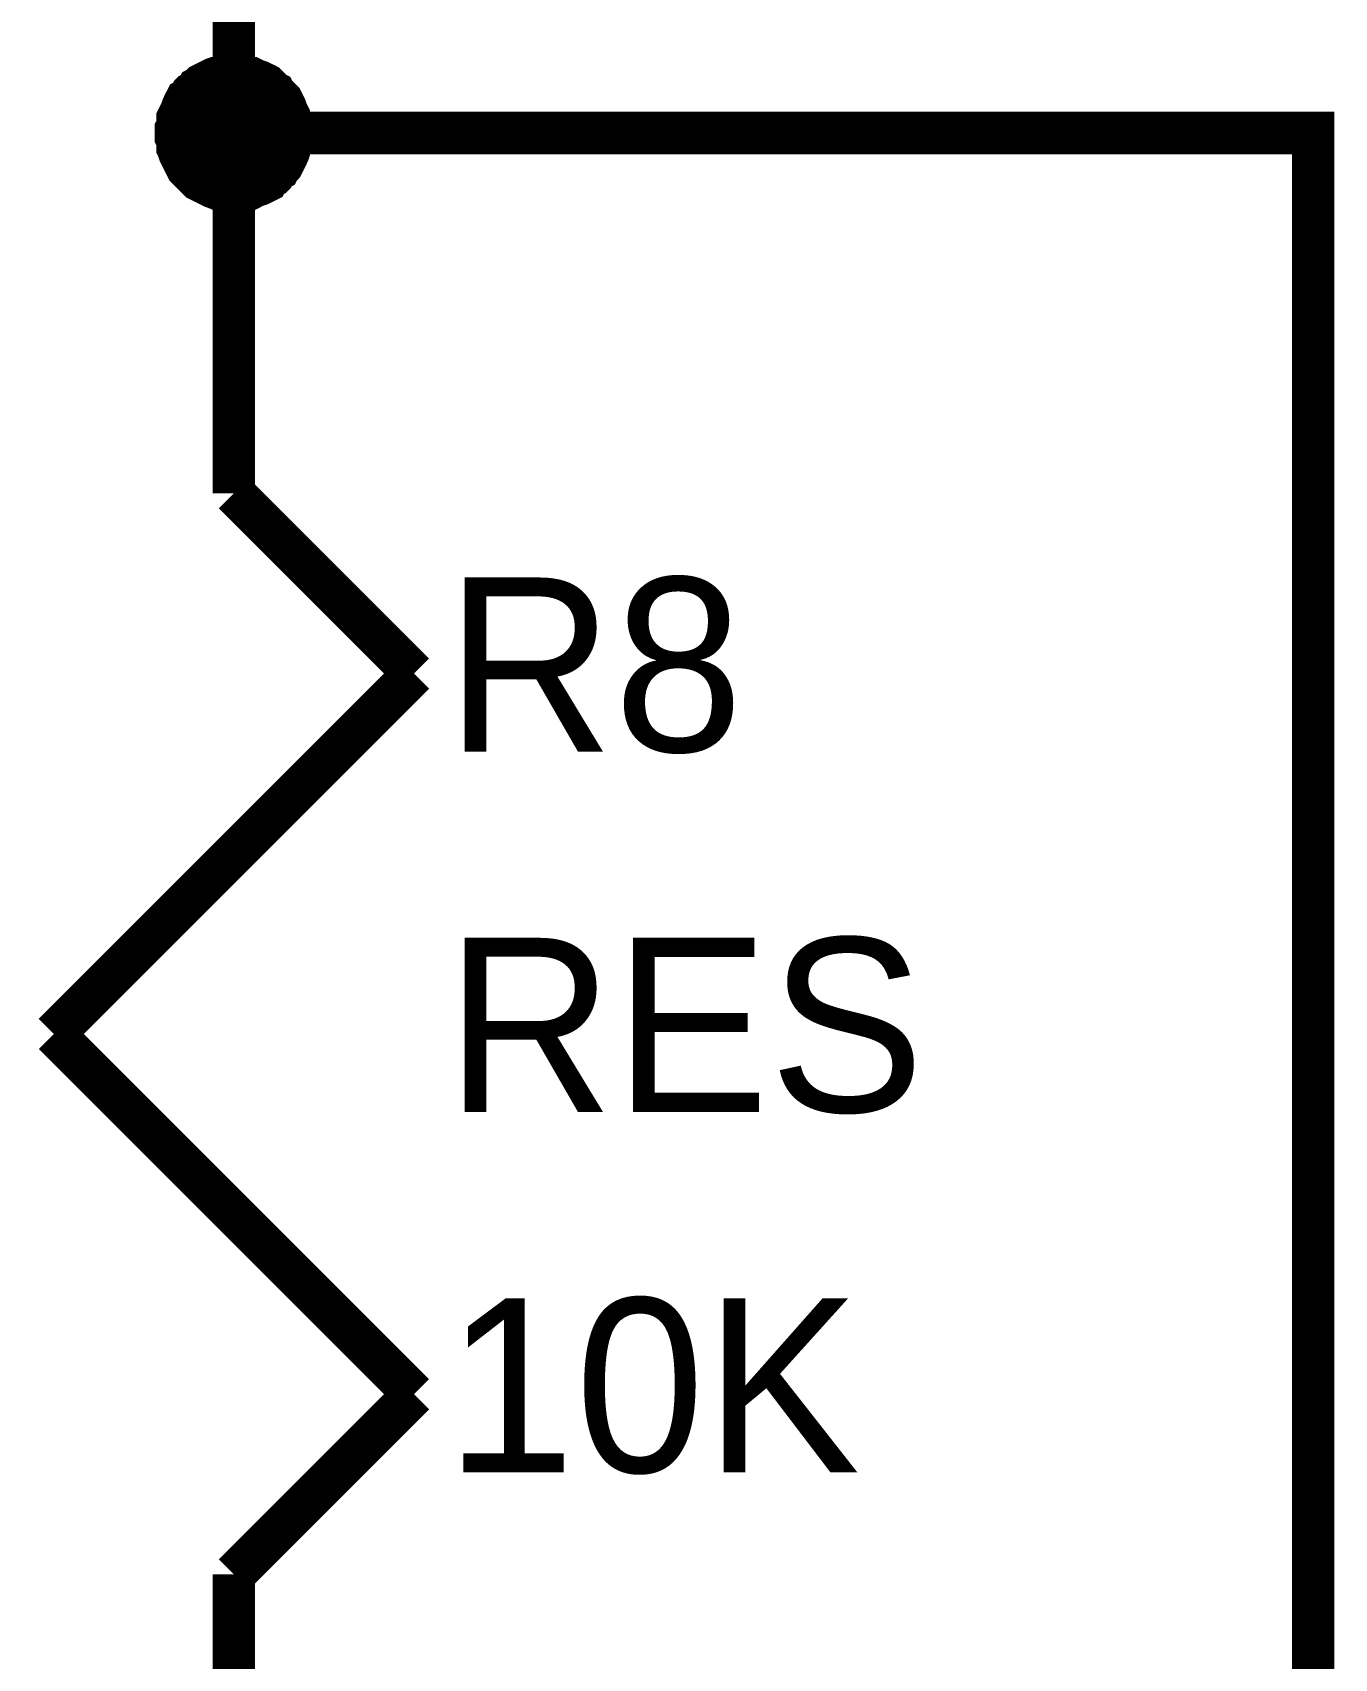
# Model space of a CAD drawing. Header units: millimetres. Extents: x 0 to 9.5, y 0 to 7.5.
# Drawn here: x 6.944 to 7.3056, y 1.9763 to 2.4278 of the extents above; entities that cross this region are included whole.
import ezdxf

# ---------------------------------------------------------------- set-up
doc = ezdxf.new("R2010")
doc.units = ezdxf.units.MM
doc.header["$MEASUREMENT"] = 0
doc.layers.add('Sheet', color=255, linetype='Continuous')

msp = doc.modelspace()

# ---------------------------------------------------------------- linework, layer by layer
at = {"layer": 'Sheet'}
for points, const_width in [([(7.29968, 1.79995), (7.29968, 2.39993), (6.99993, 2.39993), (6.99993, 2.5)], 0.0118), ([(6.97992, 2.39993), (6.97992, 2.40077), (6.97992, 2.40202), (6.98034, 2.40285), (6.98034, 2.4041), (6.98034, 2.40494), (6.98076, 2.40577), (6.98117, 2.4066), (6.98159, 2.40744), (6.98201, 2.40869), (6.98242, 2.40952), (6.98284, 2.41036), (6.98326, 2.41119), (6.98368, 2.41202), (6.98451, 2.41244), (6.98493, 2.41328), (6.98576, 2.41411), (6.98659, 2.41453), (6.98701, 2.41536), (6.98784, 2.41578), (6.98868, 2.41661), (6.98951, 2.41703), (6.99035, 2.41744), (6.99118, 2.41786), (6.99201, 2.41828), (6.99285, 2.4187), (6.9941, 2.41911), (6.99493, 2.41911), (6.99577, 2.41953), (6.99702, 2.41953), (6.99785, 2.41995), (6.99868, 2.41995), (6.99993, 2.41995)], 0.0039), ([(6.97992, 2.39993), (6.97992, 2.40077), (6.97992, 2.40202), (6.98034, 2.40285), (6.98034, 2.4041), (6.98034, 2.40494), (6.98076, 2.40577), (6.98117, 2.4066), (6.98159, 2.40744), (6.98201, 2.40869), (6.98242, 2.40952), (6.98284, 2.41036), (6.98326, 2.41119), (6.98368, 2.41202), (6.98451, 2.41244), (6.98493, 2.41328), (6.98576, 2.41411), (6.98659, 2.41453), (6.98701, 2.41536), (6.98784, 2.41578), (6.98868, 2.41661), (6.98951, 2.41703), (6.99035, 2.41744), (6.99118, 2.41786), (6.99201, 2.41828), (6.99285, 2.4187), (6.9941, 2.41911), (6.99493, 2.41911), (6.99577, 2.41953), (6.99702, 2.41953), (6.99785, 2.41995), (6.99868, 2.41995), (6.99993, 2.41995)], 0.0039), ([(6.97992, 2.39993), (6.97992, 2.40077), (6.97992, 2.40202), (6.98034, 2.40285), (6.98034, 2.4041), (6.98034, 2.40494), (6.98076, 2.40577), (6.98117, 2.4066), (6.98159, 2.40744), (6.98201, 2.40869), (6.98242, 2.40952), (6.98284, 2.41036), (6.98326, 2.41119), (6.98368, 2.41202), (6.98451, 2.41244), (6.98493, 2.41328), (6.98576, 2.41411), (6.98659, 2.41453), (6.98701, 2.41536), (6.98784, 2.41578), (6.98868, 2.41661), (6.98951, 2.41703), (6.99035, 2.41744), (6.99118, 2.41786), (6.99201, 2.41828), (6.99285, 2.4187), (6.9941, 2.41911), (6.99493, 2.41911), (6.99577, 2.41953), (6.99702, 2.41953), (6.99785, 2.41995), (6.99868, 2.41995), (6.99993, 2.41995)], 0.0039), ([(6.97992, 2.39993), (6.97992, 2.40077), (6.97992, 2.40202), (6.98034, 2.40285), (6.98034, 2.4041), (6.98034, 2.40494), (6.98076, 2.40577), (6.98117, 2.4066), (6.98159, 2.40744), (6.98201, 2.40869), (6.98242, 2.40952), (6.98284, 2.41036), (6.98326, 2.41119), (6.98368, 2.41202), (6.98451, 2.41244), (6.98493, 2.41328), (6.98576, 2.41411), (6.98659, 2.41453), (6.98701, 2.41536), (6.98784, 2.41578), (6.98868, 2.41661), (6.98951, 2.41703), (6.99035, 2.41744), (6.99118, 2.41786), (6.99201, 2.41828), (6.99285, 2.4187), (6.9941, 2.41911), (6.99493, 2.41911), (6.99577, 2.41953), (6.99702, 2.41953), (6.99785, 2.41995), (6.99868, 2.41995), (6.99993, 2.41995)], 0.0039), ([(6.97992, 2.39993), (6.97992, 2.40077), (6.97992, 2.40202), (6.98034, 2.40285), (6.98034, 2.4041), (6.98034, 2.40494), (6.98076, 2.40577), (6.98117, 2.4066), (6.98159, 2.40744), (6.98201, 2.40869), (6.98242, 2.40952), (6.98284, 2.41036), (6.98326, 2.41119), (6.98368, 2.41202), (6.98451, 2.41244), (6.98493, 2.41328), (6.98576, 2.41411), (6.98659, 2.41453), (6.98701, 2.41536), (6.98784, 2.41578), (6.98868, 2.41661), (6.98951, 2.41703), (6.99035, 2.41744), (6.99118, 2.41786), (6.99201, 2.41828), (6.99285, 2.4187), (6.9941, 2.41911), (6.99493, 2.41911), (6.99577, 2.41953), (6.99702, 2.41953), (6.99785, 2.41995), (6.99868, 2.41995), (6.99993, 2.41995)], 0.0039), ([(6.97992, 2.39993), (6.97992, 2.40077), (6.97992, 2.40202), (6.98034, 2.40285), (6.98034, 2.4041), (6.98034, 2.40494), (6.98076, 2.40577), (6.98117, 2.4066), (6.98159, 2.40744), (6.98201, 2.40869), (6.98242, 2.40952), (6.98284, 2.41036), (6.98326, 2.41119), (6.98368, 2.41202), (6.98451, 2.41244), (6.98493, 2.41328), (6.98576, 2.41411), (6.98659, 2.41453), (6.98701, 2.41536), (6.98784, 2.41578), (6.98868, 2.41661), (6.98951, 2.41703), (6.99035, 2.41744), (6.99118, 2.41786), (6.99201, 2.41828), (6.99285, 2.4187), (6.9941, 2.41911), (6.99493, 2.41911), (6.99577, 2.41953), (6.99702, 2.41953), (6.99785, 2.41995), (6.99868, 2.41995), (6.99993, 2.41995)], 0.0039), ([(6.97992, 2.39993), (6.97992, 2.40077), (6.97992, 2.40202), (6.98034, 2.40285), (6.98034, 2.4041), (6.98034, 2.40494), (6.98076, 2.40577), (6.98117, 2.4066), (6.98159, 2.40744), (6.98201, 2.40869), (6.98242, 2.40952), (6.98284, 2.41036), (6.98326, 2.41119), (6.98368, 2.41202), (6.98451, 2.41244), (6.98493, 2.41328), (6.98576, 2.41411), (6.98659, 2.41453), (6.98701, 2.41536), (6.98784, 2.41578), (6.98868, 2.41661), (6.98951, 2.41703), (6.99035, 2.41744), (6.99118, 2.41786), (6.99201, 2.41828), (6.99285, 2.4187), (6.9941, 2.41911), (6.99493, 2.41911), (6.99577, 2.41953), (6.99702, 2.41953), (6.99785, 2.41995), (6.99868, 2.41995), (6.99993, 2.41995)], 0.0039), ([(6.97992, 2.39993), (6.97992, 2.40077), (6.97992, 2.40202), (6.98034, 2.40285), (6.98034, 2.4041), (6.98034, 2.40494), (6.98076, 2.40577), (6.98117, 2.4066), (6.98159, 2.40744), (6.98201, 2.40869), (6.98242, 2.40952), (6.98284, 2.41036), (6.98326, 2.41119), (6.98368, 2.41202), (6.98451, 2.41244), (6.98493, 2.41328), (6.98576, 2.41411), (6.98659, 2.41453), (6.98701, 2.41536), (6.98784, 2.41578), (6.98868, 2.41661), (6.98951, 2.41703), (6.99035, 2.41744), (6.99118, 2.41786), (6.99201, 2.41828), (6.99285, 2.4187), (6.9941, 2.41911), (6.99493, 2.41911), (6.99577, 2.41953), (6.99702, 2.41953), (6.99785, 2.41995), (6.99868, 2.41995), (6.99993, 2.41995)], 0.0039), ([(6.97992, 2.39993), (6.97992, 2.40077), (6.97992, 2.40202), (6.98034, 2.40285), (6.98034, 2.4041), (6.98034, 2.40494), (6.98076, 2.40577), (6.98117, 2.4066), (6.98159, 2.40744), (6.98201, 2.40869), (6.98242, 2.40952), (6.98284, 2.41036), (6.98326, 2.41119), (6.98368, 2.41202), (6.98451, 2.41244), (6.98493, 2.41328), (6.98576, 2.41411), (6.98659, 2.41453), (6.98701, 2.41536), (6.98784, 2.41578), (6.98868, 2.41661), (6.98951, 2.41703), (6.99035, 2.41744), (6.99118, 2.41786), (6.99201, 2.41828), (6.99285, 2.4187), (6.9941, 2.41911), (6.99493, 2.41911), (6.99577, 2.41953), (6.99702, 2.41953), (6.99785, 2.41995), (6.99868, 2.41995), (6.99993, 2.41995)], 0.0039), ([(6.97992, 2.39993), (6.97992, 2.40077), (6.97992, 2.40202), (6.98034, 2.40285), (6.98034, 2.4041), (6.98034, 2.40494), (6.98076, 2.40577), (6.98117, 2.4066), (6.98159, 2.40744), (6.98201, 2.40869), (6.98242, 2.40952), (6.98284, 2.41036), (6.98326, 2.41119), (6.98368, 2.41202), (6.98451, 2.41244), (6.98493, 2.41328), (6.98576, 2.41411), (6.98659, 2.41453), (6.98701, 2.41536), (6.98784, 2.41578), (6.98868, 2.41661), (6.98951, 2.41703), (6.99035, 2.41744), (6.99118, 2.41786), (6.99201, 2.41828), (6.99285, 2.4187), (6.9941, 2.41911), (6.99493, 2.41911), (6.99577, 2.41953), (6.99702, 2.41953), (6.99785, 2.41995), (6.99868, 2.41995), (6.99993, 2.41995)], 0.0039), ([(6.99993, 2.41995), (6.99993, 2.41995)], 0.0039), ([(6.99993, 2.41995), (7.00077, 2.41995), (7.00202, 2.41995), (7.00285, 2.41953), (7.0041, 2.41953), (7.00494, 2.41911), (7.00577, 2.41911), (7.0066, 2.4187), (7.00744, 2.41828), (7.00869, 2.41786), (7.00952, 2.41744), (7.01036, 2.41703), (7.01119, 2.41661), (7.01202, 2.41578), (7.01244, 2.41536), (7.01327, 2.41453), (7.01411, 2.41411), (7.01453, 2.41328), (7.01536, 2.41244), (7.01578, 2.41202), (7.01661, 2.41119), (7.01703, 2.41036), (7.01744, 2.40952), (7.01786, 2.40869), (7.01828, 2.40744), (7.01869, 2.4066), (7.01911, 2.40577), (7.01911, 2.40494), (7.01953, 2.4041), (7.01953, 2.40285), (7.01994, 2.40202), (7.01994, 2.40077), (7.01994, 2.39993)], 0.0039), ([(6.99993, 2.41995), (6.99993, 2.41995)], 0.0039), ([(6.99993, 2.41995), (7.00077, 2.41995), (7.00202, 2.41995), (7.00285, 2.41953), (7.0041, 2.41953), (7.00494, 2.41911), (7.00577, 2.41911), (7.0066, 2.4187), (7.00744, 2.41828), (7.00869, 2.41786), (7.00952, 2.41744), (7.01036, 2.41703), (7.01119, 2.41661), (7.01202, 2.41578), (7.01244, 2.41536), (7.01327, 2.41453), (7.01411, 2.41411), (7.01453, 2.41328), (7.01536, 2.41244), (7.01578, 2.41202), (7.01661, 2.41119), (7.01703, 2.41036), (7.01744, 2.40952), (7.01786, 2.40869), (7.01828, 2.40744), (7.01869, 2.4066), (7.01911, 2.40577), (7.01911, 2.40494), (7.01953, 2.4041), (7.01953, 2.40285), (7.01994, 2.40202), (7.01994, 2.40077), (7.01994, 2.39993)], 0.0039), ([(6.99993, 2.41995), (6.99993, 2.41995)], 0.0039), ([(6.99993, 2.41995), (7.00077, 2.41995), (7.00202, 2.41995), (7.00285, 2.41953), (7.0041, 2.41953), (7.00494, 2.41911), (7.00577, 2.41911), (7.0066, 2.4187), (7.00744, 2.41828), (7.00869, 2.41786), (7.00952, 2.41744), (7.01036, 2.41703), (7.01119, 2.41661), (7.01202, 2.41578), (7.01244, 2.41536), (7.01327, 2.41453), (7.01411, 2.41411), (7.01453, 2.41328), (7.01536, 2.41244), (7.01578, 2.41202), (7.01661, 2.41119), (7.01703, 2.41036), (7.01744, 2.40952), (7.01786, 2.40869), (7.01828, 2.40744), (7.01869, 2.4066), (7.01911, 2.40577), (7.01911, 2.40494), (7.01953, 2.4041), (7.01953, 2.40285), (7.01994, 2.40202), (7.01994, 2.40077), (7.01994, 2.39993)], 0.0039), ([(6.99993, 2.41995), (6.99993, 2.41995)], 0.0039), ([(6.99993, 2.41995), (7.00077, 2.41995), (7.00202, 2.41995), (7.00285, 2.41953), (7.0041, 2.41953), (7.00494, 2.41911), (7.00577, 2.41911), (7.0066, 2.4187), (7.00744, 2.41828), (7.00869, 2.41786), (7.00952, 2.41744), (7.01036, 2.41703), (7.01119, 2.41661), (7.01202, 2.41578), (7.01244, 2.41536), (7.01327, 2.41453), (7.01411, 2.41411), (7.01453, 2.41328), (7.01536, 2.41244), (7.01578, 2.41202), (7.01661, 2.41119), (7.01703, 2.41036), (7.01744, 2.40952), (7.01786, 2.40869), (7.01828, 2.40744), (7.01869, 2.4066), (7.01911, 2.40577), (7.01911, 2.40494), (7.01953, 2.4041), (7.01953, 2.40285), (7.01994, 2.40202), (7.01994, 2.40077), (7.01994, 2.39993)], 0.0039), ([(6.99993, 2.41995), (6.99993, 2.41995)], 0.0039), ([(6.99993, 2.41995), (7.00077, 2.41995), (7.00202, 2.41995), (7.00285, 2.41953), (7.0041, 2.41953), (7.00494, 2.41911), (7.00577, 2.41911), (7.0066, 2.4187), (7.00744, 2.41828), (7.00869, 2.41786), (7.00952, 2.41744), (7.01036, 2.41703), (7.01119, 2.41661), (7.01202, 2.41578), (7.01244, 2.41536), (7.01327, 2.41453), (7.01411, 2.41411), (7.01453, 2.41328), (7.01536, 2.41244), (7.01578, 2.41202), (7.01661, 2.41119), (7.01703, 2.41036), (7.01744, 2.40952), (7.01786, 2.40869), (7.01828, 2.40744), (7.01869, 2.4066), (7.01911, 2.40577), (7.01911, 2.40494), (7.01953, 2.4041), (7.01953, 2.40285), (7.01994, 2.40202), (7.01994, 2.40077), (7.01994, 2.39993)], 0.0039), ([(6.99993, 2.41995), (6.99993, 2.41995)], 0.0039), ([(6.99993, 2.41995), (7.00077, 2.41995), (7.00202, 2.41995), (7.00285, 2.41953), (7.0041, 2.41953), (7.00494, 2.41911), (7.00577, 2.41911), (7.0066, 2.4187), (7.00744, 2.41828), (7.00869, 2.41786), (7.00952, 2.41744), (7.01036, 2.41703), (7.01119, 2.41661), (7.01202, 2.41578), (7.01244, 2.41536), (7.01327, 2.41453), (7.01411, 2.41411), (7.01453, 2.41328), (7.01536, 2.41244), (7.01578, 2.41202), (7.01661, 2.41119), (7.01703, 2.41036), (7.01744, 2.40952), (7.01786, 2.40869), (7.01828, 2.40744), (7.01869, 2.4066), (7.01911, 2.40577), (7.01911, 2.40494), (7.01953, 2.4041), (7.01953, 2.40285), (7.01994, 2.40202), (7.01994, 2.40077), (7.01994, 2.39993)], 0.0039), ([(6.99993, 2.41995), (6.99993, 2.41995)], 0.0039), ([(6.99993, 2.41995), (7.00077, 2.41995), (7.00202, 2.41995), (7.00285, 2.41953), (7.0041, 2.41953), (7.00494, 2.41911), (7.00577, 2.41911), (7.0066, 2.4187), (7.00744, 2.41828), (7.00869, 2.41786), (7.00952, 2.41744), (7.01036, 2.41703), (7.01119, 2.41661), (7.01202, 2.41578), (7.01244, 2.41536), (7.01327, 2.41453), (7.01411, 2.41411), (7.01453, 2.41328), (7.01536, 2.41244), (7.01578, 2.41202), (7.01661, 2.41119), (7.01703, 2.41036), (7.01744, 2.40952), (7.01786, 2.40869), (7.01828, 2.40744), (7.01869, 2.4066), (7.01911, 2.40577), (7.01911, 2.40494), (7.01953, 2.4041), (7.01953, 2.40285), (7.01994, 2.40202), (7.01994, 2.40077), (7.01994, 2.39993)], 0.0039), ([(6.99993, 2.41995), (6.99993, 2.41995)], 0.0039), ([(6.99993, 2.41995), (7.00077, 2.41995), (7.00202, 2.41995), (7.00285, 2.41953), (7.0041, 2.41953), (7.00494, 2.41911), (7.00577, 2.41911), (7.0066, 2.4187), (7.00744, 2.41828), (7.00869, 2.41786), (7.00952, 2.41744), (7.01036, 2.41703), (7.01119, 2.41661), (7.01202, 2.41578), (7.01244, 2.41536), (7.01327, 2.41453), (7.01411, 2.41411), (7.01453, 2.41328), (7.01536, 2.41244), (7.01578, 2.41202), (7.01661, 2.41119), (7.01703, 2.41036), (7.01744, 2.40952), (7.01786, 2.40869), (7.01828, 2.40744), (7.01869, 2.4066), (7.01911, 2.40577), (7.01911, 2.40494), (7.01953, 2.4041), (7.01953, 2.40285), (7.01994, 2.40202), (7.01994, 2.40077), (7.01994, 2.39993)], 0.0039), ([(6.99993, 2.41995), (6.99993, 2.41995)], 0.0039), ([(6.99993, 2.41995), (7.00077, 2.41995), (7.00202, 2.41995), (7.00285, 2.41953), (7.0041, 2.41953), (7.00494, 2.41911), (7.00577, 2.41911), (7.0066, 2.4187), (7.00744, 2.41828), (7.00869, 2.41786), (7.00952, 2.41744), (7.01036, 2.41703), (7.01119, 2.41661), (7.01202, 2.41578), (7.01244, 2.41536), (7.01327, 2.41453), (7.01411, 2.41411), (7.01453, 2.41328), (7.01536, 2.41244), (7.01578, 2.41202), (7.01661, 2.41119), (7.01703, 2.41036), (7.01744, 2.40952), (7.01786, 2.40869), (7.01828, 2.40744), (7.01869, 2.4066), (7.01911, 2.40577), (7.01911, 2.40494), (7.01953, 2.4041), (7.01953, 2.40285), (7.01994, 2.40202), (7.01994, 2.40077), (7.01994, 2.39993)], 0.0039), ([(6.99993, 2.41995), (6.99993, 2.41995)], 0.0039), ([(6.99993, 2.41995), (7.00077, 2.41995), (7.00202, 2.41995), (7.00285, 2.41953), (7.0041, 2.41953), (7.00494, 2.41911), (7.00577, 2.41911), (7.0066, 2.4187), (7.00744, 2.41828), (7.00869, 2.41786), (7.00952, 2.41744), (7.01036, 2.41703), (7.01119, 2.41661), (7.01202, 2.41578), (7.01244, 2.41536), (7.01327, 2.41453), (7.01411, 2.41411), (7.01453, 2.41328), (7.01536, 2.41244), (7.01578, 2.41202), (7.01661, 2.41119), (7.01703, 2.41036), (7.01744, 2.40952), (7.01786, 2.40869), (7.01828, 2.40744), (7.01869, 2.4066), (7.01911, 2.40577), (7.01911, 2.40494), (7.01953, 2.4041), (7.01953, 2.40285), (7.01994, 2.40202), (7.01994, 2.40077), (7.01994, 2.39993)], 0.0039), ([(6.99993, 2.29987), (6.99993, 2.39993)], 0.0118), ([(6.99993, 2.37992), (6.99868, 2.37992), (6.99785, 2.37992), (6.99702, 2.38034), (6.99577, 2.38034), (6.99493, 2.38034), (6.9941, 2.38075), (6.99285, 2.38117), (6.99201, 2.38159), (6.99118, 2.382), (6.99035, 2.38242), (6.98951, 2.38284), (6.98868, 2.38326), (6.98784, 2.38367), (6.98701, 2.38451), (6.98659, 2.38492), (6.98576, 2.38576), (6.98493, 2.38659), (6.98451, 2.38701), (6.98368, 2.38784), (6.98326, 2.38868), (6.98284, 2.38951), (6.98242, 2.39034), (6.98201, 2.39118), (6.98159, 2.39201), (6.98117, 2.39285), (6.98076, 2.3941), (6.98034, 2.39493), (6.98034, 2.39576), (6.98034, 2.39701), (6.97992, 2.39785), (6.97992, 2.39868), (6.97992, 2.39993)], 0.0039), ([(6.97992, 2.39993), (6.97992, 2.39993)], 0.0039), ([(6.99993, 2.37992), (6.99868, 2.37992), (6.99785, 2.37992), (6.99702, 2.38034), (6.99577, 2.38034), (6.99493, 2.38034), (6.9941, 2.38075), (6.99285, 2.38117), (6.99201, 2.38159), (6.99118, 2.382), (6.99035, 2.38242), (6.98951, 2.38284), (6.98868, 2.38326), (6.98784, 2.38367), (6.98701, 2.38451), (6.98659, 2.38492), (6.98576, 2.38576), (6.98493, 2.38659), (6.98451, 2.38701), (6.98368, 2.38784), (6.98326, 2.38868), (6.98284, 2.38951), (6.98242, 2.39034), (6.98201, 2.39118), (6.98159, 2.39201), (6.98117, 2.39285), (6.98076, 2.3941), (6.98034, 2.39493), (6.98034, 2.39576), (6.98034, 2.39701), (6.97992, 2.39785), (6.97992, 2.39868), (6.97992, 2.39993)], 0.0039), ([(6.97992, 2.39993), (6.97992, 2.39993)], 0.0039), ([(6.99993, 2.37992), (6.99868, 2.37992), (6.99785, 2.37992), (6.99702, 2.38034), (6.99577, 2.38034), (6.99493, 2.38034), (6.9941, 2.38075), (6.99285, 2.38117), (6.99201, 2.38159), (6.99118, 2.382), (6.99035, 2.38242), (6.98951, 2.38284), (6.98868, 2.38326), (6.98784, 2.38367), (6.98701, 2.38451), (6.98659, 2.38492), (6.98576, 2.38576), (6.98493, 2.38659), (6.98451, 2.38701), (6.98368, 2.38784), (6.98326, 2.38868), (6.98284, 2.38951), (6.98242, 2.39034), (6.98201, 2.39118), (6.98159, 2.39201), (6.98117, 2.39285), (6.98076, 2.3941), (6.98034, 2.39493), (6.98034, 2.39576), (6.98034, 2.39701), (6.97992, 2.39785), (6.97992, 2.39868), (6.97992, 2.39993)], 0.0039), ([(6.97992, 2.39993), (6.97992, 2.39993)], 0.0039), ([(6.99993, 2.37992), (6.99868, 2.37992), (6.99785, 2.37992), (6.99702, 2.38034), (6.99577, 2.38034), (6.99493, 2.38034), (6.9941, 2.38075), (6.99285, 2.38117), (6.99201, 2.38159), (6.99118, 2.382), (6.99035, 2.38242), (6.98951, 2.38284), (6.98868, 2.38326), (6.98784, 2.38367), (6.98701, 2.38451), (6.98659, 2.38492), (6.98576, 2.38576), (6.98493, 2.38659), (6.98451, 2.38701), (6.98368, 2.38784), (6.98326, 2.38868), (6.98284, 2.38951), (6.98242, 2.39034), (6.98201, 2.39118), (6.98159, 2.39201), (6.98117, 2.39285), (6.98076, 2.3941), (6.98034, 2.39493), (6.98034, 2.39576), (6.98034, 2.39701), (6.97992, 2.39785), (6.97992, 2.39868), (6.97992, 2.39993)], 0.0039), ([(6.97992, 2.39993), (6.97992, 2.39993)], 0.0039), ([(6.99993, 2.37992), (6.99868, 2.37992), (6.99785, 2.37992), (6.99702, 2.38034), (6.99577, 2.38034), (6.99493, 2.38034), (6.9941, 2.38075), (6.99285, 2.38117), (6.99201, 2.38159), (6.99118, 2.382), (6.99035, 2.38242), (6.98951, 2.38284), (6.98868, 2.38326), (6.98784, 2.38367), (6.98701, 2.38451), (6.98659, 2.38492), (6.98576, 2.38576), (6.98493, 2.38659), (6.98451, 2.38701), (6.98368, 2.38784), (6.98326, 2.38868), (6.98284, 2.38951), (6.98242, 2.39034), (6.98201, 2.39118), (6.98159, 2.39201), (6.98117, 2.39285), (6.98076, 2.3941), (6.98034, 2.39493), (6.98034, 2.39576), (6.98034, 2.39701), (6.97992, 2.39785), (6.97992, 2.39868), (6.97992, 2.39993)], 0.0039), ([(6.97992, 2.39993), (6.97992, 2.39993)], 0.0039), ([(6.99993, 2.37992), (6.99868, 2.37992), (6.99785, 2.37992), (6.99702, 2.38034), (6.99577, 2.38034), (6.99493, 2.38034), (6.9941, 2.38075), (6.99285, 2.38117), (6.99201, 2.38159), (6.99118, 2.382), (6.99035, 2.38242), (6.98951, 2.38284), (6.98868, 2.38326), (6.98784, 2.38367), (6.98701, 2.38451), (6.98659, 2.38492), (6.98576, 2.38576), (6.98493, 2.38659), (6.98451, 2.38701), (6.98368, 2.38784), (6.98326, 2.38868), (6.98284, 2.38951), (6.98242, 2.39034), (6.98201, 2.39118), (6.98159, 2.39201), (6.98117, 2.39285), (6.98076, 2.3941), (6.98034, 2.39493), (6.98034, 2.39576), (6.98034, 2.39701), (6.97992, 2.39785), (6.97992, 2.39868), (6.97992, 2.39993)], 0.0039), ([(6.97992, 2.39993), (6.97992, 2.39993)], 0.0039), ([(6.99993, 2.37992), (6.99868, 2.37992), (6.99785, 2.37992), (6.99702, 2.38034), (6.99577, 2.38034), (6.99493, 2.38034), (6.9941, 2.38075), (6.99285, 2.38117), (6.99201, 2.38159), (6.99118, 2.382), (6.99035, 2.38242), (6.98951, 2.38284), (6.98868, 2.38326), (6.98784, 2.38367), (6.98701, 2.38451), (6.98659, 2.38492), (6.98576, 2.38576), (6.98493, 2.38659), (6.98451, 2.38701), (6.98368, 2.38784), (6.98326, 2.38868), (6.98284, 2.38951), (6.98242, 2.39034), (6.98201, 2.39118), (6.98159, 2.39201), (6.98117, 2.39285), (6.98076, 2.3941), (6.98034, 2.39493), (6.98034, 2.39576), (6.98034, 2.39701), (6.97992, 2.39785), (6.97992, 2.39868), (6.97992, 2.39993)], 0.0039), ([(6.97992, 2.39993), (6.97992, 2.39993)], 0.0039), ([(6.99993, 2.37992), (6.99868, 2.37992), (6.99785, 2.37992), (6.99702, 2.38034), (6.99577, 2.38034), (6.99493, 2.38034), (6.9941, 2.38075), (6.99285, 2.38117), (6.99201, 2.38159), (6.99118, 2.382), (6.99035, 2.38242), (6.98951, 2.38284), (6.98868, 2.38326), (6.98784, 2.38367), (6.98701, 2.38451), (6.98659, 2.38492), (6.98576, 2.38576), (6.98493, 2.38659), (6.98451, 2.38701), (6.98368, 2.38784), (6.98326, 2.38868), (6.98284, 2.38951), (6.98242, 2.39034), (6.98201, 2.39118), (6.98159, 2.39201), (6.98117, 2.39285), (6.98076, 2.3941), (6.98034, 2.39493), (6.98034, 2.39576), (6.98034, 2.39701), (6.97992, 2.39785), (6.97992, 2.39868), (6.97992, 2.39993)], 0.0039), ([(6.97992, 2.39993), (6.97992, 2.39993)], 0.0039), ([(6.99993, 2.37992), (6.99868, 2.37992), (6.99785, 2.37992), (6.99702, 2.38034), (6.99577, 2.38034), (6.99493, 2.38034), (6.9941, 2.38075), (6.99285, 2.38117), (6.99201, 2.38159), (6.99118, 2.382), (6.99035, 2.38242), (6.98951, 2.38284), (6.98868, 2.38326), (6.98784, 2.38367), (6.98701, 2.38451), (6.98659, 2.38492), (6.98576, 2.38576), (6.98493, 2.38659), (6.98451, 2.38701), (6.98368, 2.38784), (6.98326, 2.38868), (6.98284, 2.38951), (6.98242, 2.39034), (6.98201, 2.39118), (6.98159, 2.39201), (6.98117, 2.39285), (6.98076, 2.3941), (6.98034, 2.39493), (6.98034, 2.39576), (6.98034, 2.39701), (6.97992, 2.39785), (6.97992, 2.39868), (6.97992, 2.39993)], 0.0039), ([(6.97992, 2.39993), (6.97992, 2.39993)], 0.0039), ([(6.99993, 2.37992), (6.99868, 2.37992), (6.99785, 2.37992), (6.99702, 2.38034), (6.99577, 2.38034), (6.99493, 2.38034), (6.9941, 2.38075), (6.99285, 2.38117), (6.99201, 2.38159), (6.99118, 2.382), (6.99035, 2.38242), (6.98951, 2.38284), (6.98868, 2.38326), (6.98784, 2.38367), (6.98701, 2.38451), (6.98659, 2.38492), (6.98576, 2.38576), (6.98493, 2.38659), (6.98451, 2.38701), (6.98368, 2.38784), (6.98326, 2.38868), (6.98284, 2.38951), (6.98242, 2.39034), (6.98201, 2.39118), (6.98159, 2.39201), (6.98117, 2.39285), (6.98076, 2.3941), (6.98034, 2.39493), (6.98034, 2.39576), (6.98034, 2.39701), (6.97992, 2.39785), (6.97992, 2.39868), (6.97992, 2.39993)], 0.0039), ([(6.97992, 2.39993), (6.97992, 2.39993)], 0.0039), ([(7.01994, 2.39993), (7.01994, 2.39868), (7.01994, 2.39785), (7.01953, 2.39701), (7.01953, 2.39576), (7.01911, 2.39493), (7.01911, 2.3941), (7.01869, 2.39285), (7.01828, 2.39201), (7.01786, 2.39118), (7.01744, 2.39034), (7.01703, 2.38951), (7.01661, 2.38868), (7.01578, 2.38784), (7.01536, 2.38701), (7.01453, 2.38659), (7.01411, 2.38576), (7.01327, 2.38492), (7.01244, 2.38451), (7.01202, 2.38367), (7.01119, 2.38326), (7.01036, 2.38284), (7.00952, 2.38242), (7.00869, 2.382), (7.00744, 2.38159), (7.0066, 2.38117), (7.00577, 2.38075), (7.00494, 2.38034), (7.0041, 2.38034), (7.00285, 2.38034), (7.00202, 2.37992), (7.00077, 2.37992), (6.99993, 2.37992)], 0.0039), ([(7.01994, 2.39993), (7.01994, 2.39868), (7.01994, 2.39785), (7.01953, 2.39701), (7.01953, 2.39576), (7.01911, 2.39493), (7.01911, 2.3941), (7.01869, 2.39285), (7.01828, 2.39201), (7.01786, 2.39118), (7.01744, 2.39034), (7.01703, 2.38951), (7.01661, 2.38868), (7.01578, 2.38784), (7.01536, 2.38701), (7.01453, 2.38659), (7.01411, 2.38576), (7.01327, 2.38492), (7.01244, 2.38451), (7.01202, 2.38367), (7.01119, 2.38326), (7.01036, 2.38284), (7.00952, 2.38242), (7.00869, 2.382), (7.00744, 2.38159), (7.0066, 2.38117), (7.00577, 2.38075), (7.00494, 2.38034), (7.0041, 2.38034), (7.00285, 2.38034), (7.00202, 2.37992), (7.00077, 2.37992), (6.99993, 2.37992)], 0.0039), ([(7.01994, 2.39993), (7.01994, 2.39868), (7.01994, 2.39785), (7.01953, 2.39701), (7.01953, 2.39576), (7.01911, 2.39493), (7.01911, 2.3941), (7.01869, 2.39285), (7.01828, 2.39201), (7.01786, 2.39118), (7.01744, 2.39034), (7.01703, 2.38951), (7.01661, 2.38868), (7.01578, 2.38784), (7.01536, 2.38701), (7.01453, 2.38659), (7.01411, 2.38576), (7.01327, 2.38492), (7.01244, 2.38451), (7.01202, 2.38367), (7.01119, 2.38326), (7.01036, 2.38284), (7.00952, 2.38242), (7.00869, 2.382), (7.00744, 2.38159), (7.0066, 2.38117), (7.00577, 2.38075), (7.00494, 2.38034), (7.0041, 2.38034), (7.00285, 2.38034), (7.00202, 2.37992), (7.00077, 2.37992), (6.99993, 2.37992)], 0.0039), ([(7.01994, 2.39993), (7.01994, 2.39868), (7.01994, 2.39785), (7.01953, 2.39701), (7.01953, 2.39576), (7.01911, 2.39493), (7.01911, 2.3941), (7.01869, 2.39285), (7.01828, 2.39201), (7.01786, 2.39118), (7.01744, 2.39034), (7.01703, 2.38951), (7.01661, 2.38868), (7.01578, 2.38784), (7.01536, 2.38701), (7.01453, 2.38659), (7.01411, 2.38576), (7.01327, 2.38492), (7.01244, 2.38451), (7.01202, 2.38367), (7.01119, 2.38326), (7.01036, 2.38284), (7.00952, 2.38242), (7.00869, 2.382), (7.00744, 2.38159), (7.0066, 2.38117), (7.00577, 2.38075), (7.00494, 2.38034), (7.0041, 2.38034), (7.00285, 2.38034), (7.00202, 2.37992), (7.00077, 2.37992), (6.99993, 2.37992)], 0.0039), ([(7.01994, 2.39993), (7.01994, 2.39868), (7.01994, 2.39785), (7.01953, 2.39701), (7.01953, 2.39576), (7.01911, 2.39493), (7.01911, 2.3941), (7.01869, 2.39285), (7.01828, 2.39201), (7.01786, 2.39118), (7.01744, 2.39034), (7.01703, 2.38951), (7.01661, 2.38868), (7.01578, 2.38784), (7.01536, 2.38701), (7.01453, 2.38659), (7.01411, 2.38576), (7.01327, 2.38492), (7.01244, 2.38451), (7.01202, 2.38367), (7.01119, 2.38326), (7.01036, 2.38284), (7.00952, 2.38242), (7.00869, 2.382), (7.00744, 2.38159), (7.0066, 2.38117), (7.00577, 2.38075), (7.00494, 2.38034), (7.0041, 2.38034), (7.00285, 2.38034), (7.00202, 2.37992), (7.00077, 2.37992), (6.99993, 2.37992)], 0.0039), ([(7.01994, 2.39993), (7.01994, 2.39868), (7.01994, 2.39785), (7.01953, 2.39701), (7.01953, 2.39576), (7.01911, 2.39493), (7.01911, 2.3941), (7.01869, 2.39285), (7.01828, 2.39201), (7.01786, 2.39118), (7.01744, 2.39034), (7.01703, 2.38951), (7.01661, 2.38868), (7.01578, 2.38784), (7.01536, 2.38701), (7.01453, 2.38659), (7.01411, 2.38576), (7.01327, 2.38492), (7.01244, 2.38451), (7.01202, 2.38367), (7.01119, 2.38326), (7.01036, 2.38284), (7.00952, 2.38242), (7.00869, 2.382), (7.00744, 2.38159), (7.0066, 2.38117), (7.00577, 2.38075), (7.00494, 2.38034), (7.0041, 2.38034), (7.00285, 2.38034), (7.00202, 2.37992), (7.00077, 2.37992), (6.99993, 2.37992)], 0.0039), ([(7.01994, 2.39993), (7.01994, 2.39868), (7.01994, 2.39785), (7.01953, 2.39701), (7.01953, 2.39576), (7.01911, 2.39493), (7.01911, 2.3941), (7.01869, 2.39285), (7.01828, 2.39201), (7.01786, 2.39118), (7.01744, 2.39034), (7.01703, 2.38951), (7.01661, 2.38868), (7.01578, 2.38784), (7.01536, 2.38701), (7.01453, 2.38659), (7.01411, 2.38576), (7.01327, 2.38492), (7.01244, 2.38451), (7.01202, 2.38367), (7.01119, 2.38326), (7.01036, 2.38284), (7.00952, 2.38242), (7.00869, 2.382), (7.00744, 2.38159), (7.0066, 2.38117), (7.00577, 2.38075), (7.00494, 2.38034), (7.0041, 2.38034), (7.00285, 2.38034), (7.00202, 2.37992), (7.00077, 2.37992), (6.99993, 2.37992)], 0.0039), ([(7.01994, 2.39993), (7.01994, 2.39868), (7.01994, 2.39785), (7.01953, 2.39701), (7.01953, 2.39576), (7.01911, 2.39493), (7.01911, 2.3941), (7.01869, 2.39285), (7.01828, 2.39201), (7.01786, 2.39118), (7.01744, 2.39034), (7.01703, 2.38951), (7.01661, 2.38868), (7.01578, 2.38784), (7.01536, 2.38701), (7.01453, 2.38659), (7.01411, 2.38576), (7.01327, 2.38492), (7.01244, 2.38451), (7.01202, 2.38367), (7.01119, 2.38326), (7.01036, 2.38284), (7.00952, 2.38242), (7.00869, 2.382), (7.00744, 2.38159), (7.0066, 2.38117), (7.00577, 2.38075), (7.00494, 2.38034), (7.0041, 2.38034), (7.00285, 2.38034), (7.00202, 2.37992), (7.00077, 2.37992), (6.99993, 2.37992)], 0.0039), ([(7.01994, 2.39993), (7.01994, 2.39868), (7.01994, 2.39785), (7.01953, 2.39701), (7.01953, 2.39576), (7.01911, 2.39493), (7.01911, 2.3941), (7.01869, 2.39285), (7.01828, 2.39201), (7.01786, 2.39118), (7.01744, 2.39034), (7.01703, 2.38951), (7.01661, 2.38868), (7.01578, 2.38784), (7.01536, 2.38701), (7.01453, 2.38659), (7.01411, 2.38576), (7.01327, 2.38492), (7.01244, 2.38451), (7.01202, 2.38367), (7.01119, 2.38326), (7.01036, 2.38284), (7.00952, 2.38242), (7.00869, 2.382), (7.00744, 2.38159), (7.0066, 2.38117), (7.00577, 2.38075), (7.00494, 2.38034), (7.0041, 2.38034), (7.00285, 2.38034), (7.00202, 2.37992), (7.00077, 2.37992), (6.99993, 2.37992)], 0.0039), ([(7.01994, 2.39993), (7.01994, 2.39868), (7.01994, 2.39785), (7.01953, 2.39701), (7.01953, 2.39576), (7.01911, 2.39493), (7.01911, 2.3941), (7.01869, 2.39285), (7.01828, 2.39201), (7.01786, 2.39118), (7.01744, 2.39034), (7.01703, 2.38951), (7.01661, 2.38868), (7.01578, 2.38784), (7.01536, 2.38701), (7.01453, 2.38659), (7.01411, 2.38576), (7.01327, 2.38492), (7.01244, 2.38451), (7.01202, 2.38367), (7.01119, 2.38326), (7.01036, 2.38284), (7.00952, 2.38242), (7.00869, 2.382), (7.00744, 2.38159), (7.0066, 2.38117), (7.00577, 2.38075), (7.00494, 2.38034), (7.0041, 2.38034), (7.00285, 2.38034), (7.00202, 2.37992), (7.00077, 2.37992), (6.99993, 2.37992)], 0.0039), ([(7.01994, 2.39993), (7.01994, 2.39993), (7.01994, 2.39993), (7.01994, 2.39993), (7.01994, 2.39993), (7.01994, 2.39993), (7.01994, 2.39993), (7.01994, 2.39993), (7.01994, 2.39993), (7.01994, 2.39993), (7.01994, 2.39993), (7.01994, 2.39993), (7.01994, 2.39993), (7.01994, 2.39993), (7.01994, 2.39993), (7.01994, 2.39993), (7.01994, 2.39993), (7.01994, 2.39993), (7.01994, 2.39993), (7.01994, 2.39993), (7.01994, 2.39993), (7.01994, 2.39993), (7.01994, 2.39993), (7.01994, 2.39993), (7.01994, 2.39993), (7.01994, 2.39993), (7.01994, 2.39993), (7.01994, 2.39993), (7.01994, 2.39993), (7.01994, 2.39993), (7.01994, 2.39993), (7.01994, 2.39993), (7.01994, 2.39993)], 0.0039), ([(7.01994, 2.39993), (7.01994, 2.39993)], 0.0039), ([(7.01994, 2.39993), (7.01994, 2.39993), (7.01994, 2.39993), (7.01994, 2.39993), (7.01994, 2.39993), (7.01994, 2.39993), (7.01994, 2.39993), (7.01994, 2.39993), (7.01994, 2.39993), (7.01994, 2.39993), (7.01994, 2.39993), (7.01994, 2.39993), (7.01994, 2.39993), (7.01994, 2.39993), (7.01994, 2.39993), (7.01994, 2.39993), (7.01994, 2.39993), (7.01994, 2.39993), (7.01994, 2.39993), (7.01994, 2.39993), (7.01994, 2.39993), (7.01994, 2.39993), (7.01994, 2.39993), (7.01994, 2.39993), (7.01994, 2.39993), (7.01994, 2.39993), (7.01994, 2.39993), (7.01994, 2.39993), (7.01994, 2.39993), (7.01994, 2.39993), (7.01994, 2.39993), (7.01994, 2.39993), (7.01994, 2.39993)], 0.0039), ([(7.01994, 2.39993), (7.01994, 2.39993)], 0.0039), ([(7.01994, 2.39993), (7.01994, 2.39993), (7.01994, 2.39993), (7.01994, 2.39993), (7.01994, 2.39993), (7.01994, 2.39993), (7.01994, 2.39993), (7.01994, 2.39993), (7.01994, 2.39993), (7.01994, 2.39993), (7.01994, 2.39993), (7.01994, 2.39993), (7.01994, 2.39993), (7.01994, 2.39993), (7.01994, 2.39993), (7.01994, 2.39993), (7.01994, 2.39993), (7.01994, 2.39993), (7.01994, 2.39993), (7.01994, 2.39993), (7.01994, 2.39993), (7.01994, 2.39993), (7.01994, 2.39993), (7.01994, 2.39993), (7.01994, 2.39993), (7.01994, 2.39993), (7.01994, 2.39993), (7.01994, 2.39993), (7.01994, 2.39993), (7.01994, 2.39993), (7.01994, 2.39993), (7.01994, 2.39993), (7.01994, 2.39993)], 0.0039), ([(7.01994, 2.39993), (7.01994, 2.39993)], 0.0039), ([(7.01994, 2.39993), (7.01994, 2.39993), (7.01994, 2.39993), (7.01994, 2.39993), (7.01994, 2.39993), (7.01994, 2.39993), (7.01994, 2.39993), (7.01994, 2.39993), (7.01994, 2.39993), (7.01994, 2.39993), (7.01994, 2.39993), (7.01994, 2.39993), (7.01994, 2.39993), (7.01994, 2.39993), (7.01994, 2.39993), (7.01994, 2.39993), (7.01994, 2.39993), (7.01994, 2.39993), (7.01994, 2.39993), (7.01994, 2.39993), (7.01994, 2.39993), (7.01994, 2.39993), (7.01994, 2.39993), (7.01994, 2.39993), (7.01994, 2.39993), (7.01994, 2.39993), (7.01994, 2.39993), (7.01994, 2.39993), (7.01994, 2.39993), (7.01994, 2.39993), (7.01994, 2.39993), (7.01994, 2.39993), (7.01994, 2.39993)], 0.0039), ([(7.01994, 2.39993), (7.01994, 2.39993)], 0.0039), ([(7.01994, 2.39993), (7.01994, 2.39993), (7.01994, 2.39993), (7.01994, 2.39993), (7.01994, 2.39993), (7.01994, 2.39993), (7.01994, 2.39993), (7.01994, 2.39993), (7.01994, 2.39993), (7.01994, 2.39993), (7.01994, 2.39993), (7.01994, 2.39993), (7.01994, 2.39993), (7.01994, 2.39993), (7.01994, 2.39993), (7.01994, 2.39993), (7.01994, 2.39993), (7.01994, 2.39993), (7.01994, 2.39993), (7.01994, 2.39993), (7.01994, 2.39993), (7.01994, 2.39993), (7.01994, 2.39993), (7.01994, 2.39993), (7.01994, 2.39993), (7.01994, 2.39993), (7.01994, 2.39993), (7.01994, 2.39993), (7.01994, 2.39993), (7.01994, 2.39993), (7.01994, 2.39993), (7.01994, 2.39993), (7.01994, 2.39993)], 0.0039), ([(7.01994, 2.39993), (7.01994, 2.39993)], 0.0039), ([(7.01994, 2.39993), (7.01994, 2.39993), (7.01994, 2.39993), (7.01994, 2.39993), (7.01994, 2.39993), (7.01994, 2.39993), (7.01994, 2.39993), (7.01994, 2.39993), (7.01994, 2.39993), (7.01994, 2.39993), (7.01994, 2.39993), (7.01994, 2.39993), (7.01994, 2.39993), (7.01994, 2.39993), (7.01994, 2.39993), (7.01994, 2.39993), (7.01994, 2.39993), (7.01994, 2.39993), (7.01994, 2.39993), (7.01994, 2.39993), (7.01994, 2.39993), (7.01994, 2.39993), (7.01994, 2.39993), (7.01994, 2.39993), (7.01994, 2.39993), (7.01994, 2.39993), (7.01994, 2.39993), (7.01994, 2.39993), (7.01994, 2.39993), (7.01994, 2.39993), (7.01994, 2.39993), (7.01994, 2.39993), (7.01994, 2.39993)], 0.0039), ([(7.01994, 2.39993), (7.01994, 2.39993)], 0.0039), ([(7.01994, 2.39993), (7.01994, 2.39993), (7.01994, 2.39993), (7.01994, 2.39993), (7.01994, 2.39993), (7.01994, 2.39993), (7.01994, 2.39993), (7.01994, 2.39993), (7.01994, 2.39993), (7.01994, 2.39993), (7.01994, 2.39993), (7.01994, 2.39993), (7.01994, 2.39993), (7.01994, 2.39993), (7.01994, 2.39993), (7.01994, 2.39993), (7.01994, 2.39993), (7.01994, 2.39993), (7.01994, 2.39993), (7.01994, 2.39993), (7.01994, 2.39993), (7.01994, 2.39993), (7.01994, 2.39993), (7.01994, 2.39993), (7.01994, 2.39993), (7.01994, 2.39993), (7.01994, 2.39993), (7.01994, 2.39993), (7.01994, 2.39993), (7.01994, 2.39993), (7.01994, 2.39993), (7.01994, 2.39993), (7.01994, 2.39993)], 0.0039), ([(7.01994, 2.39993), (7.01994, 2.39993)], 0.0039), ([(7.01994, 2.39993), (7.01994, 2.39993), (7.01994, 2.39993), (7.01994, 2.39993), (7.01994, 2.39993), (7.01994, 2.39993), (7.01994, 2.39993), (7.01994, 2.39993), (7.01994, 2.39993), (7.01994, 2.39993), (7.01994, 2.39993), (7.01994, 2.39993), (7.01994, 2.39993), (7.01994, 2.39993), (7.01994, 2.39993), (7.01994, 2.39993), (7.01994, 2.39993), (7.01994, 2.39993), (7.01994, 2.39993), (7.01994, 2.39993), (7.01994, 2.39993), (7.01994, 2.39993), (7.01994, 2.39993), (7.01994, 2.39993), (7.01994, 2.39993), (7.01994, 2.39993), (7.01994, 2.39993), (7.01994, 2.39993), (7.01994, 2.39993), (7.01994, 2.39993), (7.01994, 2.39993), (7.01994, 2.39993), (7.01994, 2.39993)], 0.0039), ([(7.01994, 2.39993), (7.01994, 2.39993)], 0.0039), ([(7.01994, 2.39993), (7.01994, 2.39993), (7.01994, 2.39993), (7.01994, 2.39993), (7.01994, 2.39993), (7.01994, 2.39993), (7.01994, 2.39993), (7.01994, 2.39993), (7.01994, 2.39993), (7.01994, 2.39993), (7.01994, 2.39993), (7.01994, 2.39993), (7.01994, 2.39993), (7.01994, 2.39993), (7.01994, 2.39993), (7.01994, 2.39993), (7.01994, 2.39993), (7.01994, 2.39993), (7.01994, 2.39993), (7.01994, 2.39993), (7.01994, 2.39993), (7.01994, 2.39993), (7.01994, 2.39993), (7.01994, 2.39993), (7.01994, 2.39993), (7.01994, 2.39993), (7.01994, 2.39993), (7.01994, 2.39993), (7.01994, 2.39993), (7.01994, 2.39993), (7.01994, 2.39993), (7.01994, 2.39993), (7.01994, 2.39993)], 0.0039), ([(7.01994, 2.39993), (7.01994, 2.39993)], 0.0039), ([(7.01994, 2.39993), (7.01994, 2.39993), (7.01994, 2.39993), (7.01994, 2.39993), (7.01994, 2.39993), (7.01994, 2.39993), (7.01994, 2.39993), (7.01994, 2.39993), (7.01994, 2.39993), (7.01994, 2.39993), (7.01994, 2.39993), (7.01994, 2.39993), (7.01994, 2.39993), (7.01994, 2.39993), (7.01994, 2.39993), (7.01994, 2.39993), (7.01994, 2.39993), (7.01994, 2.39993), (7.01994, 2.39993), (7.01994, 2.39993), (7.01994, 2.39993), (7.01994, 2.39993), (7.01994, 2.39993), (7.01994, 2.39993), (7.01994, 2.39993), (7.01994, 2.39993), (7.01994, 2.39993), (7.01994, 2.39993), (7.01994, 2.39993), (7.01994, 2.39993), (7.01994, 2.39993), (7.01994, 2.39993), (7.01994, 2.39993)], 0.0039), ([(7.01994, 2.39993), (7.01994, 2.39993)], 0.0039), ([(7.04996, 2.24983), (6.99993, 2.29987)], 0.0118), ([(6.94991, 2.14977), (7.04996, 2.24983)], 0.0118), ([(7.04996, 2.0497), (6.94991, 2.14977)], 0.0118), ([(6.99993, 1.99967), (7.04996, 2.0497)], 0.0118), ([(6.99993, 1.99967), (6.99993, 1.8996)], 0.0118)]:
    msp.add_lwpolyline(points, dxfattribs=dict(at, const_width=const_width))
at = {"layer": 'Sheet', "const_width": 0.02}
msp.add_lwpolyline([(6.99, 2.4, 1), (7.01, 2.4, 1)], format="xyb", close=True, dxfattribs=at)

# ---------------------------------------------------------------- texts
at = {"layer": 'Sheet'}
for s, p in [('R8', (7.05872, 2.22815)), ('RES', (7.05872, 2.12809)), ('10K', (7.05872, 2.02802))]:
    msp.add_text(s, height=0.048366, dxfattribs=at).set_placement(p)

doc.saveas('drawing.dxf')
